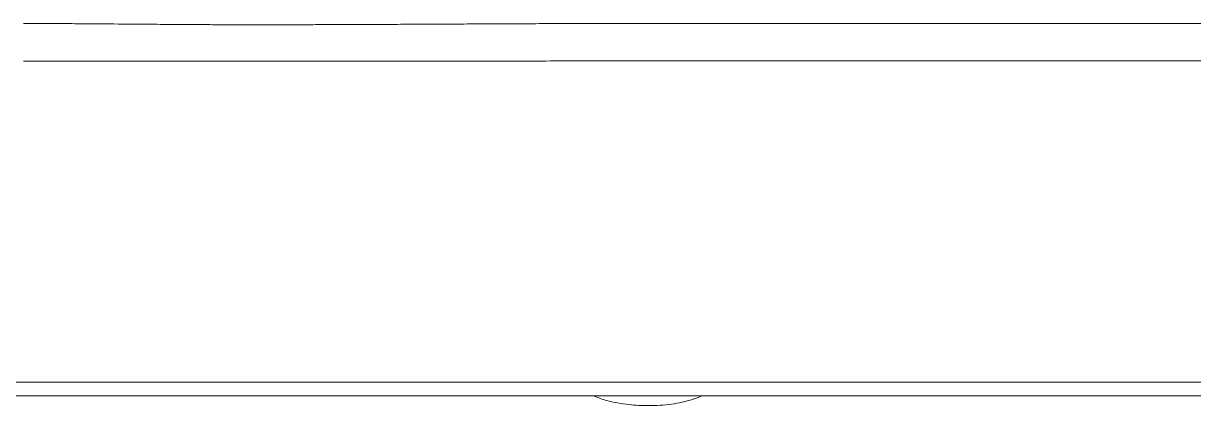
# Model space of a CAD drawing. Extents: x 4035 to 5163, y 0 to 827.
# Drawn here: x 4513.36 to 4540.83, y 622.76 to 631.74 of the extents above; entities that cross this region are included whole.
import ezdxf

# ---------------------------------------------------------------- set-up
doc = ezdxf.new("R2010")
doc.units = 0
doc.header["$LTSCALE"] = 30
doc.header["$MEASUREMENT"] = 0
doc.layers.add('1', color=7, linetype='CONTINUOUS')

msp = doc.modelspace()

# ---------------------------------------------------------------- linework, layer by layer
at = {"layer": '1', "color": 7, "linetype": 'Continuous', "lineweight": 18}
for p, q in [((4513.117, 622.992), (4528.026, 622.992)), ((4528.021, 622.992), (4542.927, 622.992))]:
    msp.add_line(p, q, dxfattribs=at)
for points, knots in [([(4528.023, 631.739), (4527.743, 631.739), (4527.211, 631.738), (4526.456, 631.736), (4525.788, 631.735), (4525.206, 631.733), (4524.71, 631.731), (4524.314, 631.729), (4523.989, 631.727), (4523.706, 631.726), (4523.422, 631.724), (4523.139, 631.723), (4522.855, 631.721), (4522.571, 631.72), (4522.287, 631.719), (4522.002, 631.717), (4521.718, 631.716), (4521.433, 631.715), (4521.148, 631.713), (4520.864, 631.712), (4520.512, 631.711), (4520.098, 631.71), (4519.623, 631.709), (4519.156, 631.708), (4518.697, 631.708), (4518.247, 631.709), (4517.805, 631.71), (4517.371, 631.712), (4516.987, 631.715), (4516.548, 631.718), (4515.949, 631.723), (4515.275, 631.728), (4514.643, 631.733), (4514.174, 631.736), (4513.752, 631.739), (4513.487, 631.74), (4513.362, 631.74)], [0, 0, 0, 0, 0.057372, 0.108852, 0.154438, 0.194132, 0.227933, 0.255841, 0.275155, 0.29448, 0.313816, 0.333163, 0.352522, 0.371891, 0.391271, 0.410663, 0.430066, 0.449479, 0.468904, 0.48834, 0.507787, 0.540746, 0.573147, 0.60499, 0.636275, 0.667001, 0.69717, 0.72678, 0.755833, 0.775711, 0.816567, 0.878401, 0.913721, 0.945762, 0.974521, 1, 1, 1, 1]), ([(4526.767, 622.985), (4526.856, 622.944), (4527.102, 622.857), (4527.534, 622.779), (4527.871, 622.761), (4528.023, 622.761)], [0, 0, 0, 0, 0.26545, 0.682974, 1, 1, 1, 1]), ([(4528.023, 622.761), (4528.119, 622.761), (4528.396, 622.77), (4528.85, 622.831), (4529.154, 622.927), (4529.291, 622.991), (4529.293, 622.992)], [0, 0, 0, 0, 0.200933, 0.589899, 0.996268, 1, 1, 1, 1])]:
    msp.add_open_spline(points, degree=3, knots=knots, dxfattribs=at)
at = {"layer": '1', "color": 7, "linetype": 'Continuous', "lineweight": 13}
for points, degree in [([(4528.505, 631.739), (4528.344, 631.739), (4528.184, 631.739), (4528.023, 631.739)], 3), ([(4542.684, 631.739), (4537.957, 631.739), (4533.231, 631.739), (4528.505, 631.739)], 3), ([(4528.023, 630.857), (4513.362, 630.855)], 1), ([(4528.505, 630.857), (4528.023, 630.857)], 1), ([(4542.684, 630.858), (4528.505, 630.857)], 1), ([(4528.023, 623.313), (4523.065, 623.313), (4518.107, 623.313), (4513.149, 623.313)], 3), ([(4542.897, 623.313), (4537.939, 623.313), (4532.981, 623.313), (4528.023, 623.313)], 3)]:
    msp.add_open_spline(points, degree=degree, dxfattribs=at)

doc.saveas('drawing.dxf')
